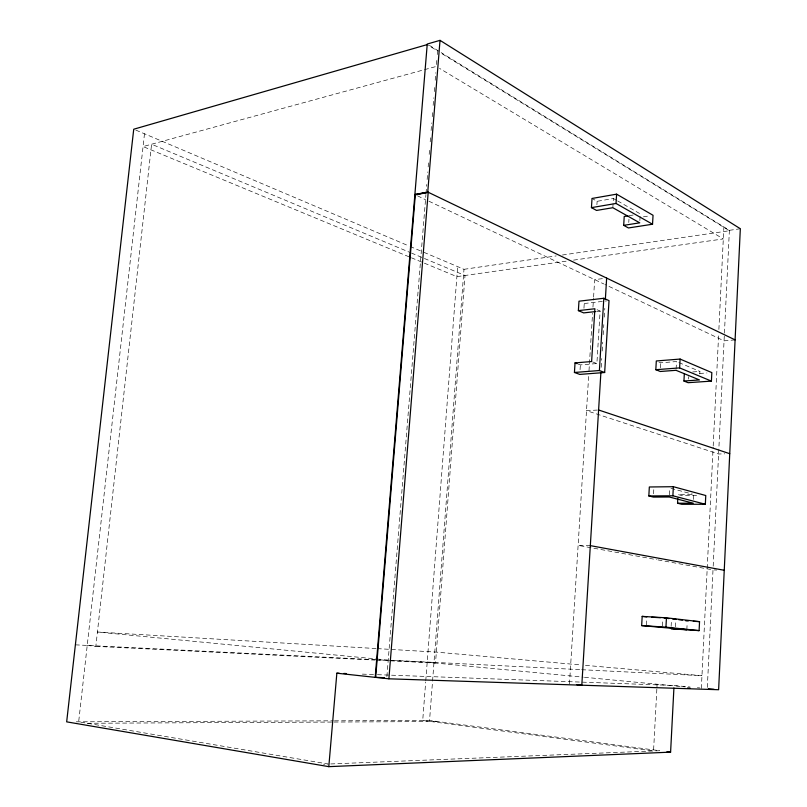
<?xml version="1.0" encoding="UTF-8"?>
<svg xmlns="http://www.w3.org/2000/svg" width="807" height="807" viewBox="0 0 807 807"><rect width="100%" height="100%" fill="white"/><g stroke="black" fill="none" stroke-linecap="round" stroke-linejoin="round"><path stroke-width="0.61" stroke-dasharray="4.04 3.03" d="M701.344 688.452L713.136 447.128M713.196 445.878L718.644 334.431M718.886 329.407L723.869 227.352M707.336 687.403L713.005 569.913M713.186 566.171L729.387 230.328L441.177 52.626M686.838 629.652L687.181 622.923M693.425 499.432L693.677 494.439L678.011 494.56L682.248 495.68L699.578 495.559M699.79 373.863L699.911 371.432L678.727 362.494M671.121 626.403L671.414 620.845M675.459 626.868L675.802 620.23M688.29 379.078L688.421 376.677M656.848 689.168L653.549 750.964L422.717 720.469L425.672 682.076M656.918 687.937L657.11 684.225M662.446 625.95L662.819 619.03M669.417 494.752L669.78 488.003M676.105 369.061L676.498 361.556L660.741 362.807L657.412 361.425M646.367 624.931L646.75 618.061M653.559 493.753L653.862 488.185M660.469 367.76L660.741 362.807M639.87 220.593L640.122 216.125M628.774 222.45L628.976 219.131M601.205 367.306L601.75 358.52M602.204 350.995L602.738 342.208M603.202 334.673L603.818 324.626M604.272 317.101L604.816 308.314M612.836 207.712L613.391 198.502L597.119 201.316L592.025 198.461M596.908 204.736L597.119 201.316M569.48 683.963L588.686 375.719M588.999 370.726L592.58 313.328M592.963 307.084L593.508 298.358M593.589 297.107L594.678 279.636L604.261 278.405M578.236 364.108L580.364 364.905L596.887 363.564L600.115 311.078L594.89 308.758M580.062 369.656L580.364 364.905M583.955 308.213L584.248 303.523L582.14 302.585M334.502 720.812L429.556 720.439L432.471 682.288M432.562 681.058L463.985 269.316L422.858 251.875M425.763 680.836L457.66 266.633M386.886 676.579L425.925 194.578M426.025 193.317L426.742 184.521M427.145 179.497L427.75 171.962M428.164 166.938L428.668 160.654M429.183 154.379L429.687 148.095M430.192 141.81L430.706 135.536M431.109 130.502L431.725 122.967M432.229 116.692L432.744 110.408M433.147 105.384L433.762 97.849M434.267 91.564L434.771 85.28M435.185 80.256L435.79 72.721M436.779 60.485L436.305 66.436L143.061 146.561L410.39 257.362M437.263 54.543L437.555 50.972L427.206 44.597M87.217 645.429L95.831 646.357L151.585 144.231L410.46 252.641M144.493 133.78L78.672 721.811L328.288 764.047L323.526 764.239M629.157 215.681L634.09 214.884M643.411 216.831L649.433 215.862M729.387 230.328L740.332 228.734M463.985 269.316L556.184 255.92M562.408 255.012L729.367 230.741L440.773 52.949M566.09 261.186L456.883 276.64L411.56 257.847M573.575 260.126L723.304 238.933L439.543 68.383M584.248 303.523L606.551 300.93M596.595 311.462L600.115 311.078M735.096 339.878L724.061 340.847L604.897 284.468M692.749 371.946L699.911 371.432M699.578 373.48L706.932 372.955M597.392 410.057L586.518 410.652L718.603 454.008L724.787 453.837M330.799 763.947L659.722 750.712L429.556 720.439M87.287 723.264L332.837 722.053M334.088 722.043L437.878 721.539M76.272 721.821L333.241 720.812M590.321 545.633L578.115 545.381L656.787 559.685M714.256 569.954L716.757 570.035M362.373 674.127L376.203 674.632M377.464 674.682L674.037 685.486L690.046 687.009M391.99 660.287L580.425 669.649M581.686 669.709L701.969 675.691L585.448 665.351M75.384 644.843L388.157 660.328M389.418 660.388L433.974 662.587M95.831 646.357L375.124 660.086M376.375 660.146L435.508 663.051L465.014 275.49L411.62 253.126M376.082 648.546L97.425 632.022L375.679 658.895M377.343 648.616L436.335 652.117L580.435 664.907M697.43 687.715L699.891 687.947M427.196 662.254L583.249 677.164M584.5 677.285L685.284 686.918M376.94 659.016L388.217 660.106M658.018 559.907L710.685 569.49M670.97 488.326L692.487 494.116M592.661 361.95L596.887 363.564M135.879 130.129L408.947 245.974M410.107 246.458L421.698 251.38M417.582 195.849L425.511 199.712M428.921 201.215L603.767 283.933M613.391 198.502L616.619 200.348M617.688 200.963L640.254 213.885M429.395 45.353L440.108 51.961"/><path stroke-width="1.21" d="M699.104 630.62L699.548 621.652L666.441 617.829L642.18 616.387L641.666 625.596L686.838 629.652L671.01 628.633L675.338 629.077L699.104 630.62L665.946 627.15L641.666 625.596M677.557 503.225L681.804 504.304L705.338 504.254L705.772 495.518L673.361 486.702L649.332 486.984L648.838 495.942L653.377 497.092L669.296 497.001L693.233 503.185L677.557 503.225L677.819 498.272M683.943 381.015L688.109 382.689L711.421 381.116L711.835 372.602L680.099 359.065L656.303 360.971L655.819 369.697L660.257 371.482L676.034 370.312L699.477 379.946L683.943 381.015L684.326 373.762M665.946 627.15L666.441 617.829M705.338 504.254L672.877 495.78L673.361 486.702M711.421 381.116L679.625 367.901L680.099 359.065M427.206 44.597L133.73 129.221L66.668 721.851L328.802 766.65L670.597 752.144L673.916 687.998M623.7 225.345L628.451 227.957L652.54 224.225L653.045 215.287L616.598 194.164L592.025 198.461L591.44 207.631L596.544 210.435L612.836 207.712L639.739 222.833L623.7 225.345L624.225 216.478L627.927 215.883M603.828 298.267L609.023 300.648L604.665 372.511L599.399 370.534L603.828 298.267L578.982 301.193L578.377 310.614L583.653 312.894L595.415 311.593M600.902 372.33L581.807 685.204L576.874 684.709M605.351 299.528L606.652 278.092M652.54 224.225L616.034 203.465L616.598 194.164M604.665 372.511L579.769 374.408L574.433 372.471L575.038 362.918L591.612 361.536L594.89 308.758L578.377 310.614M735.096 339.878L427.76 192.036L440.017 40.35L427.246 44.032L375.205 677.355L336.852 673.199L328.802 766.65M415.312 194.769L375.679 677.376L388.893 678.808L428.194 192.248L414.879 194.568L427.76 192.036M415.302 194.88L428.184 192.359M591.44 207.631L616.034 203.465M574.433 372.471L599.399 370.534M655.819 369.697L679.625 367.901M648.838 495.942L672.877 495.78M388.893 678.808L718.623 689.733L740.332 228.734L440.017 40.35M375.205 677.355L384.314 677.668M687.534 687.978L690.046 688.068M336.852 673.199L339.192 673.29M343.863 673.452L346.203 673.542M651.753 617.214L660.408 617.728M685.799 620.825L688.3 620.976M693.294 621.279L699.548 621.652M708.415 688.764L714.084 689.299M642.18 616.387L646.811 616.921M664.1 618.011L668.983 618.576M672.645 618.999L676.306 619.413M678.748 619.695L682.409 620.119M666.975 751.67L670.597 752.144M590.321 545.633L724.252 570.277M598.602 409.986L729.74 453.695M575.038 362.918L577.166 363.715"/></g></svg>
